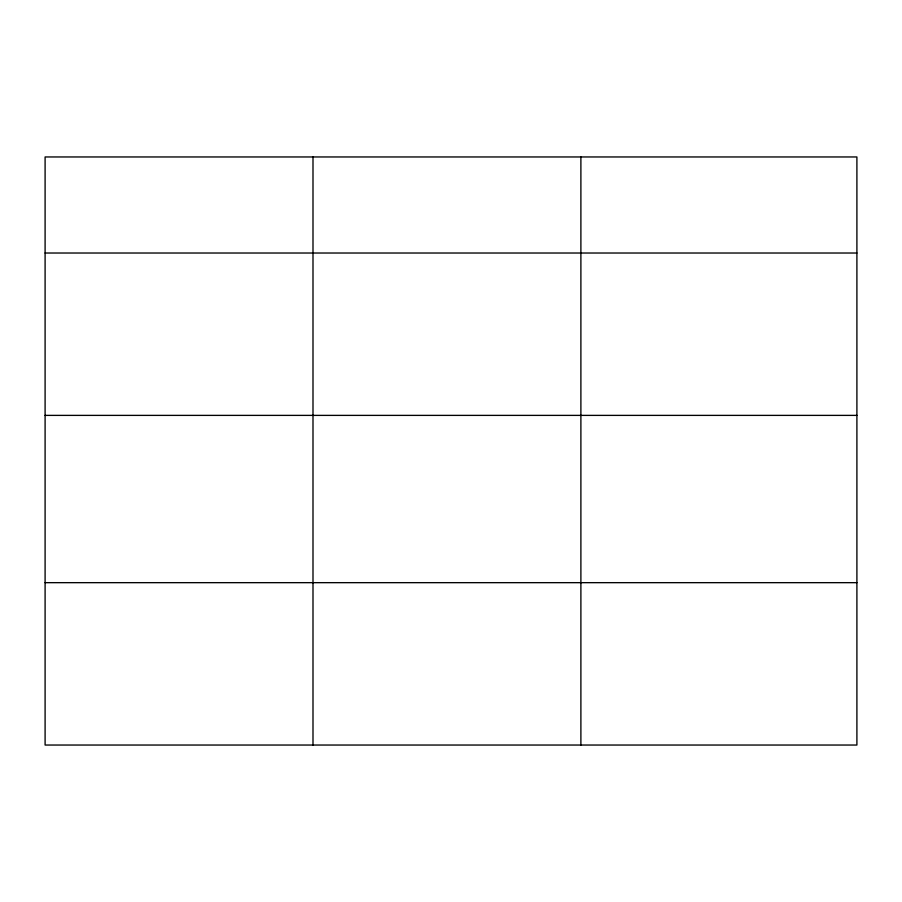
<?xml version="1.0" encoding="UTF-8"?>
<svg xmlns="http://www.w3.org/2000/svg" width="902" height="902" viewBox="0 0 902 902"><rect width="100%" height="100%" fill="white"/><g stroke="black" fill="none" stroke-linecap="round" stroke-linejoin="round"><path stroke-width="1.35" d="M856.9 415.382L856.9 156.959L45.1 156.959L45.1 745.041L856.9 745.041L856.9 415.382L45.1 415.382M45.1 253.022L856.9 253.022M45.1 582.669L856.9 582.669M580.888 156.959L580.888 745.041M312.994 156.959L312.994 745.041"/></g></svg>
